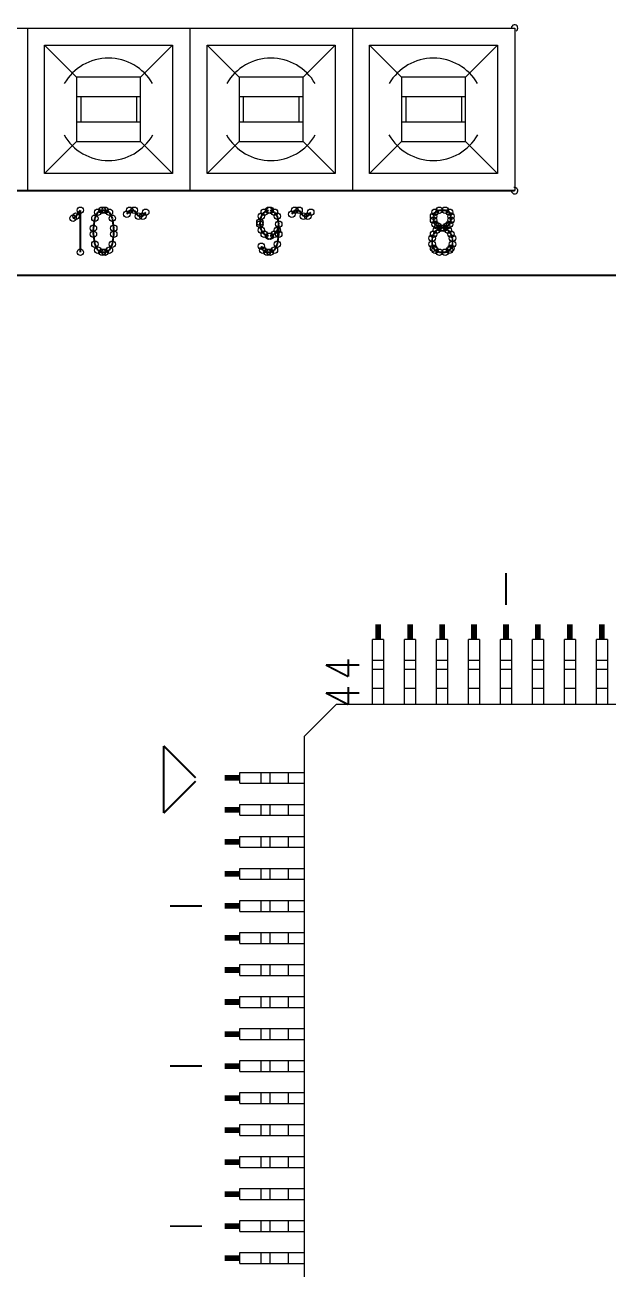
# Model space of a CAD drawing. Header units: millimetres. Extents: x 0 to 297, y 0 to 210.
# Drawn here: x 75.44 to 84.56, y 107.77 to 127.2 of the extents above; entities that cross this region are included whole.
import ezdxf

# ---------------------------------------------------------------- set-up
doc = ezdxf.new("R2010")
doc.units = ezdxf.units.MM
doc.header["$LTSCALE"] = 16.335
doc.layers.add('1', color=7, linetype='CONTINUOUS')

msp = doc.modelspace()

# ---------------------------------------------------------------- linework, layer by layer
at = {"layer": '1', "color": 7, "linetype": 'Continuous'}
for p, q in [((57.697, 127.149), (83.097, 127.149)), ((75.477, 127.149), (75.477, 124.609)), ((78.017, 127.149), (78.017, 124.609)), ((80.557, 127.149), (80.557, 124.609)), ((83.097, 127.149), (83.097, 124.609)), ((75.747, 124.879), (75.747, 126.879)), ((76.247, 126.379), (75.747, 126.879)), ((75.747, 126.879), (77.747, 126.879)), ((77.247, 126.379), (77.747, 126.879)), ((77.747, 126.879), (77.747, 124.879)), ((78.287, 124.879), (78.287, 126.879)), ((78.287, 126.879), (80.287, 126.879)), ((78.787, 126.379), (78.287, 126.879)), ((79.787, 126.379), (80.287, 126.879)), ((80.287, 126.879), (80.287, 124.879)), ((80.827, 124.879), (80.827, 126.879)), ((80.827, 126.879), (82.827, 126.879)), ((81.327, 126.379), (80.827, 126.879)), ((82.327, 126.379), (82.827, 126.879)), ((82.827, 126.879), (82.827, 124.879)), ((76.247, 126.379), (76.247, 125.379)), ((77.247, 126.379), (76.247, 126.379)), ((77.247, 125.379), (77.247, 126.379)), ((78.787, 126.379), (78.787, 125.379)), ((79.787, 126.379), (78.787, 126.379)), ((79.787, 125.379), (79.787, 126.379)), ((81.327, 126.379), (81.327, 125.379)), ((82.327, 126.379), (81.327, 126.379)), ((82.327, 125.379), (82.327, 126.379)), ((76.247, 126.079), (77.247, 126.079)), ((76.312, 126.079), (76.312, 125.679)), ((77.183, 126.079), (77.183, 125.679)), ((78.787, 126.079), (79.787, 126.079)), ((78.852, 126.079), (78.852, 125.679)), ((79.723, 126.079), (79.723, 125.679)), ((81.327, 126.079), (82.327, 126.079)), ((81.392, 126.079), (81.392, 125.679)), ((82.263, 126.079), (82.263, 125.679)), ((77.247, 125.679), (76.247, 125.679)), ((79.787, 125.679), (78.787, 125.679)), ((82.327, 125.679), (81.327, 125.679)), ((76.247, 125.379), (75.747, 124.879)), ((76.247, 125.379), (77.247, 125.379)), ((77.747, 124.879), (77.247, 125.379)), ((78.787, 125.379), (78.287, 124.879)), ((78.787, 125.379), (79.787, 125.379)), ((80.287, 124.879), (79.787, 125.379)), ((81.327, 125.379), (80.827, 124.879)), ((81.327, 125.379), (82.327, 125.379)), ((82.827, 124.879), (82.327, 125.379)), ((77.747, 124.879), (75.747, 124.879)), ((80.287, 124.879), (78.287, 124.879)), ((82.827, 124.879), (80.827, 124.879)), ((83.097, 124.609), (57.697, 124.609)), ((80.874, 116.589), (80.874, 117.6)), ((81.044, 117.6), (80.874, 117.6)), ((81.044, 117.6), (81.044, 116.589)), ((81.374, 116.589), (81.374, 117.6)), ((81.544, 117.6), (81.374, 117.6)), ((81.544, 117.6), (81.544, 116.589)), ((81.874, 116.589), (81.874, 117.6)), ((82.044, 117.6), (81.874, 117.6)), ((82.044, 117.6), (82.044, 116.589)), ((82.374, 116.589), (82.374, 117.6)), ((82.544, 117.6), (82.374, 117.6)), ((82.544, 117.6), (82.544, 116.589)), ((82.874, 116.589), (82.874, 117.6)), ((83.044, 117.6), (82.874, 117.6)), ((83.044, 117.6), (83.044, 116.589)), ((83.374, 116.589), (83.374, 117.6)), ((83.544, 117.6), (83.374, 117.6)), ((83.544, 117.6), (83.544, 116.589)), ((83.874, 116.589), (83.874, 117.6)), ((84.044, 117.6), (83.874, 117.6)), ((84.044, 117.6), (84.044, 116.589)), ((84.544, 117.6), (84.374, 117.6)), ((84.374, 116.589), (84.374, 117.6)), ((84.544, 117.6), (84.544, 116.589)), ((81.044, 117.269), (80.874, 117.269)), ((81.544, 117.269), (81.374, 117.269)), ((82.044, 117.269), (81.874, 117.269)), ((82.544, 117.269), (82.374, 117.269)), ((83.044, 117.269), (82.874, 117.269)), ((83.544, 117.269), (83.374, 117.269)), ((84.044, 117.269), (83.874, 117.269)), ((84.544, 117.269), (84.374, 117.269)), ((81.044, 117.129), (80.874, 117.129)), ((81.544, 117.129), (81.374, 117.129)), ((82.044, 117.129), (81.874, 117.129)), ((82.544, 117.129), (82.374, 117.129)), ((83.044, 117.129), (82.874, 117.129)), ((83.544, 117.129), (83.374, 117.129)), ((84.044, 117.129), (83.874, 117.129)), ((84.544, 117.129), (84.374, 117.129)), ((80.874, 116.839), (81.044, 116.839)), ((81.374, 116.839), (81.544, 116.839)), ((81.874, 116.839), (82.044, 116.839)), ((82.374, 116.839), (82.544, 116.839)), ((82.874, 116.839), (83.044, 116.839)), ((83.374, 116.839), (83.544, 116.839)), ((83.874, 116.839), (84.044, 116.839)), ((84.374, 116.839), (84.544, 116.839)), ((80.309, 116.589), (79.809, 116.089)), ((80.309, 116.589), (99.109, 116.589)), ((79.809, 97.289), (79.809, 116.089)), ((78.798, 115.354), (78.798, 115.524)), ((78.798, 115.524), (79.809, 115.524)), ((79.129, 115.524), (79.129, 115.354)), ((79.269, 115.524), (79.269, 115.354)), ((79.559, 115.354), (79.559, 115.524)), ((78.798, 115.354), (79.809, 115.354)), ((78.798, 114.854), (78.798, 115.024)), ((78.798, 115.024), (79.809, 115.024)), ((78.798, 114.854), (79.809, 114.854)), ((79.129, 115.024), (79.129, 114.854)), ((79.269, 115.024), (79.269, 114.854)), ((79.559, 114.854), (79.559, 115.024)), ((78.798, 114.354), (78.798, 114.524)), ((78.798, 114.524), (79.809, 114.524)), ((79.129, 114.524), (79.129, 114.354)), ((79.269, 114.524), (79.269, 114.354)), ((79.559, 114.354), (79.559, 114.524)), ((78.798, 114.354), (79.809, 114.354)), ((78.798, 113.854), (78.798, 114.024)), ((78.798, 114.024), (79.809, 114.024)), ((79.129, 114.024), (79.129, 113.854)), ((79.269, 114.024), (79.269, 113.854)), ((79.559, 113.854), (79.559, 114.024)), ((78.798, 113.854), (79.809, 113.854)), ((78.798, 113.354), (78.798, 113.524)), ((78.798, 113.524), (79.809, 113.524)), ((79.129, 113.524), (79.129, 113.354)), ((79.269, 113.524), (79.269, 113.354)), ((79.559, 113.354), (79.559, 113.524)), ((78.798, 113.354), (79.809, 113.354)), ((78.798, 112.854), (78.798, 113.024)), ((78.798, 113.024), (79.809, 113.024)), ((79.129, 113.024), (79.129, 112.854)), ((79.269, 113.024), (79.269, 112.854)), ((79.559, 112.854), (79.559, 113.024)), ((78.798, 112.854), (79.809, 112.854)), ((78.798, 112.524), (79.809, 112.524)), ((78.798, 112.354), (78.798, 112.524)), ((79.129, 112.524), (79.129, 112.354)), ((79.269, 112.524), (79.269, 112.354)), ((79.559, 112.354), (79.559, 112.524)), ((78.798, 112.354), (79.809, 112.354)), ((78.798, 112.024), (79.809, 112.024)), ((78.798, 111.854), (78.798, 112.024)), ((79.129, 112.024), (79.129, 111.854)), ((79.269, 112.024), (79.269, 111.854)), ((79.559, 111.854), (79.559, 112.024)), ((78.798, 111.854), (79.809, 111.854)), ((78.798, 111.524), (79.809, 111.524)), ((78.798, 111.354), (78.798, 111.524)), ((78.798, 111.354), (79.809, 111.354)), ((79.129, 111.524), (79.129, 111.354)), ((79.269, 111.524), (79.269, 111.354)), ((79.559, 111.354), (79.559, 111.524)), ((78.798, 111.024), (79.809, 111.024)), ((78.798, 110.854), (78.798, 111.024)), ((79.129, 111.024), (79.129, 110.854)), ((79.269, 111.024), (79.269, 110.854)), ((79.559, 110.854), (79.559, 111.024)), ((78.798, 110.854), (79.809, 110.854)), ((78.798, 110.524), (79.809, 110.524)), ((78.798, 110.354), (78.798, 110.524)), ((79.129, 110.524), (79.129, 110.354)), ((79.269, 110.524), (79.269, 110.354)), ((79.559, 110.354), (79.559, 110.524)), ((78.798, 110.354), (79.809, 110.354)), ((78.798, 110.024), (79.809, 110.024)), ((78.798, 109.854), (78.798, 110.024)), ((79.129, 110.024), (79.129, 109.854)), ((79.269, 110.024), (79.269, 109.854)), ((79.559, 109.854), (79.559, 110.024)), ((78.798, 109.854), (79.809, 109.854)), ((78.798, 109.354), (78.798, 109.524)), ((78.798, 109.524), (79.809, 109.524)), ((79.129, 109.524), (79.129, 109.354)), ((79.269, 109.524), (79.269, 109.354)), ((79.559, 109.354), (79.559, 109.524)), ((78.798, 109.354), (79.809, 109.354)), ((78.798, 109.024), (79.809, 109.024)), ((78.798, 108.854), (78.798, 109.024)), ((79.129, 109.024), (79.129, 108.854)), ((79.269, 109.024), (79.269, 108.854)), ((79.559, 108.854), (79.559, 109.024)), ((78.798, 108.854), (79.809, 108.854)), ((78.798, 108.524), (79.809, 108.524)), ((78.798, 108.354), (78.798, 108.524)), ((79.129, 108.524), (79.129, 108.354)), ((79.269, 108.524), (79.269, 108.354)), ((79.559, 108.354), (79.559, 108.524)), ((78.798, 108.354), (79.809, 108.354)), ((78.798, 108.024), (79.809, 108.024)), ((78.798, 107.854), (78.798, 108.024)), ((78.798, 107.854), (79.809, 107.854)), ((79.129, 108.024), (79.129, 107.854)), ((79.269, 108.024), (79.269, 107.854)), ((79.559, 107.854), (79.559, 108.024))]:
    msp.add_line(p, q, dxfattribs=at)
at = {"layer": '1', "color": 9, "linetype": 'Continuous', "const_width": 0.0297}
for points in [[(83.094, 124.608), (57.694, 124.608)], [(76.191, 124.178), (76.237, 124.21)], [(76.237, 124.21), (76.305, 124.303)], [(76.305, 124.303), (76.305, 123.647)], [(76.532, 124.178), (76.509, 124.022)], [(76.577, 124.272), (76.532, 124.178)], [(76.646, 124.303), (76.577, 124.272)], [(76.691, 124.303), (76.646, 124.303)], [(76.759, 124.272), (76.691, 124.303)], [(76.805, 124.178), (76.759, 124.272)], [(76.827, 124.022), (76.805, 124.178)], [(77.032, 124.241), (77.077, 124.303)], [(77.077, 124.303), (77.146, 124.303)], [(77.146, 124.303), (77.214, 124.21)], [(77.214, 124.21), (77.282, 124.21)], [(77.282, 124.21), (77.327, 124.272)], [(79.112, 124.116), (79.134, 124.21)], [(79.134, 124.21), (79.18, 124.272)], [(79.18, 124.272), (79.248, 124.303)], [(79.271, 124.303), (79.339, 124.272)], [(79.339, 124.272), (79.384, 124.21)], [(79.384, 124.21), (79.407, 124.085)], [(79.611, 124.241), (79.657, 124.303)], [(79.657, 124.303), (79.725, 124.303)], [(79.725, 124.303), (79.793, 124.21)], [(79.793, 124.21), (79.862, 124.21)], [(79.862, 124.21), (79.907, 124.272)], [(81.85, 124.272), (81.827, 124.21)], [(81.827, 124.21), (81.827, 124.147)], [(81.918, 124.303), (81.85, 124.272)], [(82.009, 124.303), (81.918, 124.303)], [(82.077, 124.272), (82.009, 124.303)], [(82.1, 124.21), (82.077, 124.272)], [(82.1, 124.147), (82.1, 124.21)], [(76.509, 124.022), (76.509, 123.929)], [(76.827, 123.929), (76.827, 124.022)], [(79.112, 124.085), (79.112, 124.116)], [(79.134, 123.991), (79.112, 124.085)], [(79.18, 123.929), (79.134, 123.991)], [(79.384, 123.991), (79.339, 123.929)], [(79.407, 124.085), (79.384, 123.991)], [(79.407, 124.085), (79.407, 123.929)], [(81.827, 124.147), (81.85, 124.085)], [(81.827, 123.929), (81.873, 123.991)], [(81.85, 124.085), (81.896, 124.054)], [(81.873, 123.991), (81.941, 124.022)], [(81.896, 124.054), (81.987, 124.022)], [(81.941, 124.022), (82.032, 124.054)], [(81.987, 124.022), (82.055, 123.991)], [(82.032, 124.054), (82.077, 124.085)], [(82.055, 123.991), (82.1, 123.929)], [(82.077, 124.085), (82.1, 124.147)], [(76.509, 123.929), (76.532, 123.772)], [(76.532, 123.772), (76.577, 123.679)], [(76.759, 123.679), (76.805, 123.772)], [(76.805, 123.772), (76.827, 123.929)], [(79.248, 123.897), (79.18, 123.929)], [(79.339, 123.929), (79.271, 123.897)], [(79.384, 123.772), (79.339, 123.679)], [(79.407, 123.929), (79.384, 123.772)], [(81.805, 123.866), (81.827, 123.929)], [(81.805, 123.772), (81.805, 123.866)], [(81.827, 123.71), (81.805, 123.772)], [(82.1, 123.929), (82.123, 123.866)], [(82.123, 123.772), (82.1, 123.71)], [(82.123, 123.866), (82.123, 123.772)], [(76.577, 123.679), (76.646, 123.647)], [(76.646, 123.647), (76.691, 123.647)], [(76.691, 123.647), (76.759, 123.679)], [(79.157, 123.679), (79.134, 123.741)], [(79.225, 123.647), (79.157, 123.679)], [(79.271, 123.647), (79.225, 123.647)], [(79.339, 123.679), (79.271, 123.647)], [(81.85, 123.679), (81.827, 123.71)], [(81.918, 123.647), (81.85, 123.679)], [(82.009, 123.647), (81.918, 123.647)], [(82.077, 123.679), (82.009, 123.647)], [(82.1, 123.71), (82.077, 123.679)], [(57.809, 123.288), (84.809, 123.288)], [(82.959, 118.138), (82.959, 118.638)], [(80.143, 117.201), (80.668, 117.201)], [(80.143, 117.201), (80.493, 117.019)], [(80.493, 117.019), (80.493, 117.292)], [(80.493, 116.582), (80.493, 116.855)], [(80.143, 116.764), (80.668, 116.764)], [(80.143, 116.764), (80.493, 116.582)], [(77.609, 115.938), (77.609, 114.888)], [(78.109, 115.438), (77.609, 115.938)], [(77.609, 114.888), (78.109, 115.388)], [(77.709, 113.438), (78.209, 113.438)], [(77.709, 110.938), (78.209, 110.938)], [(77.709, 108.438), (78.209, 108.438)]]:
    msp.add_lwpolyline(points, dxfattribs=at)
at = {"layer": '1', "color": 1, "linetype": 'Continuous', "const_width": 0.0891}
for points in [[(80.959, 117.838), (80.959, 117.6)], [(81.459, 117.838), (81.459, 117.6)], [(81.959, 117.838), (81.959, 117.6)], [(82.459, 117.838), (82.459, 117.6)], [(82.959, 117.838), (82.959, 117.6)], [(83.459, 117.838), (83.459, 117.6)], [(83.959, 117.838), (83.959, 117.6)], [(84.459, 117.838), (84.459, 117.6)], [(78.559, 115.438), (78.798, 115.438)], [(78.559, 114.938), (78.798, 114.938)], [(78.559, 114.438), (78.798, 114.438)], [(78.559, 113.938), (78.798, 113.938)], [(78.559, 113.438), (78.798, 113.438)], [(78.559, 112.938), (78.798, 112.938)], [(78.559, 112.438), (78.798, 112.438)], [(78.559, 111.938), (78.798, 111.938)], [(78.559, 111.438), (78.798, 111.438)], [(78.559, 110.938), (78.798, 110.938)], [(78.559, 110.438), (78.798, 110.438)], [(78.559, 109.938), (78.798, 109.938)], [(78.559, 109.438), (78.798, 109.438)], [(78.559, 108.938), (78.798, 108.938)], [(78.559, 108.438), (78.798, 108.438)], [(78.559, 107.938), (78.798, 107.938)]]:
    msp.add_lwpolyline(points, dxfattribs=at)
at = {"layer": '1', "color": 7, "linetype": 'Continuous'}
for centre in [(76.191, 124.178), (76.237, 124.21), (76.305, 124.303), (76.532, 124.178), (76.577, 124.272), (76.646, 124.303), (76.691, 124.303), (76.759, 124.272), (76.805, 124.178), (77.032, 124.241), (77.077, 124.303), (77.146, 124.303), (77.214, 124.21), (77.282, 124.21), (77.327, 124.272), (79.112, 124.116), (79.134, 124.21), (79.18, 124.272), (79.248, 124.303), (79.271, 124.303), (79.339, 124.272), (79.384, 124.21), (79.611, 124.241), (79.657, 124.303), (79.725, 124.303), (79.793, 124.21), (79.862, 124.21), (79.907, 124.272), (81.827, 124.21), (81.827, 124.147), (81.85, 124.272), (81.918, 124.303), (82.009, 124.303), (82.077, 124.272), (82.1, 124.21), (82.1, 124.147), (76.509, 124.022), (76.509, 123.929), (76.827, 124.022), (76.827, 123.929), (79.112, 124.085), (79.134, 123.991), (79.18, 123.929), (79.339, 123.929), (79.384, 123.991), (79.407, 124.085), (79.407, 123.929), (81.827, 123.929), (81.85, 124.085), (81.873, 123.991), (81.896, 124.054), (81.941, 124.022), (81.987, 124.022), (82.032, 124.054), (82.055, 123.991), (82.077, 124.085), (82.1, 123.929), (76.532, 123.772), (76.805, 123.772), (79.134, 123.741), (79.248, 123.897), (79.271, 123.897), (79.384, 123.772), (81.805, 123.866), (81.805, 123.772), (82.123, 123.866), (82.123, 123.772), (76.305, 123.647), (76.577, 123.679), (76.646, 123.647), (76.691, 123.647), (76.759, 123.679), (79.157, 123.679), (79.225, 123.647), (79.271, 123.647), (79.339, 123.679), (81.827, 123.71), (81.85, 123.679), (81.918, 123.647), (82.009, 123.647), (82.077, 123.679), (82.1, 123.71)]:
    msp.add_circle(centre, 0.05, dxfattribs=at)
for centre, radius, start, end in [((83.094, 127.148), 0.05, 301.2834, 180), ((76.744, 125.878), 0.8, 30.2308, 149.7684), ((79.284, 125.878), 0.8, 30.2308, 149.7683), ((81.824, 125.878), 0.8, 30.2308, 149.7683), ((76.744, 125.878), 0.8, 209.7797, 330.2243), ((79.284, 125.878), 0.8, 209.7797, 330.2243), ((81.824, 125.878), 0.8, 209.7797, 330.2243), ((83.094, 124.608), 0.05, 180, 102.9947)]:
    msp.add_arc(centre, radius, start, end, dxfattribs=at)

doc.saveas('drawing.dxf')
